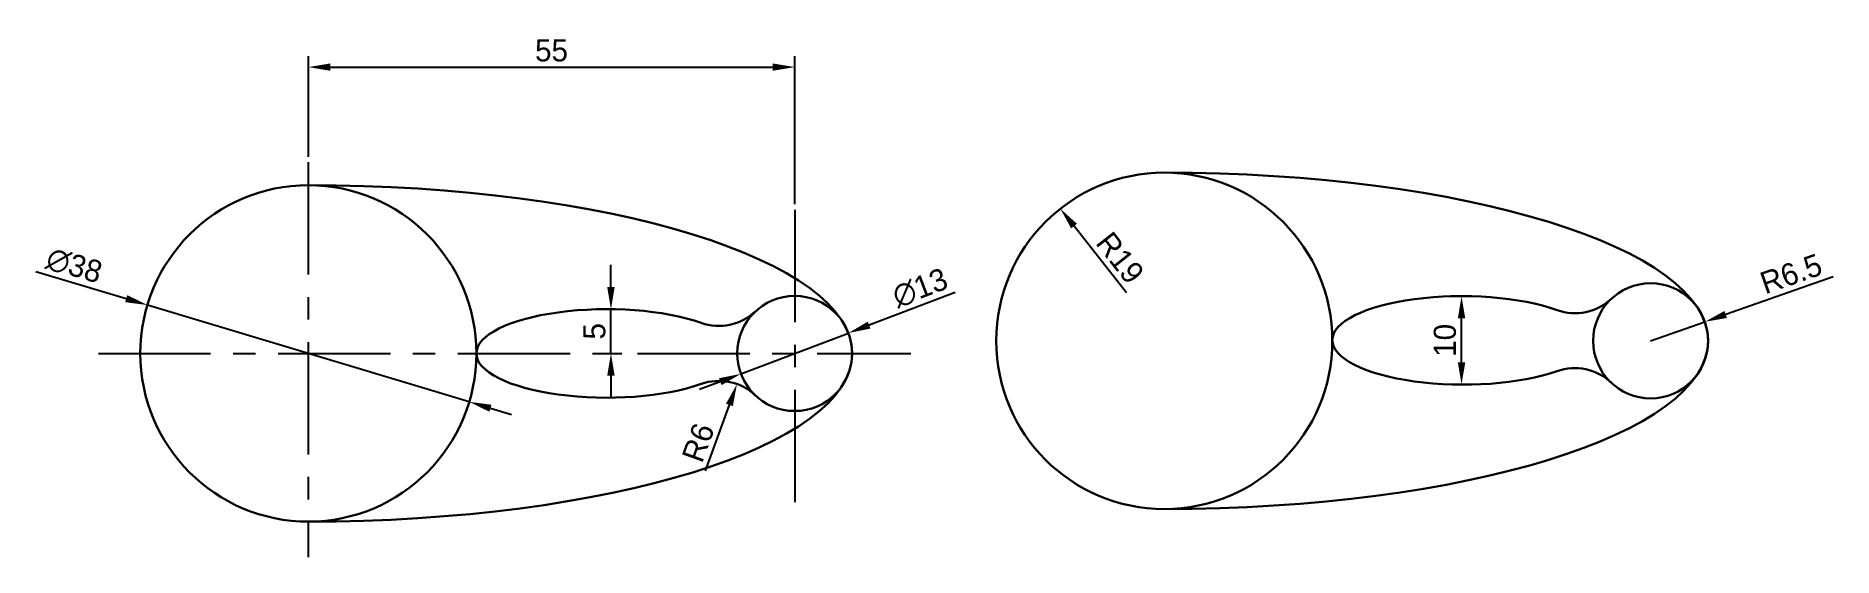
# Model space of a CAD drawing. Header units: millimetres. Extents: x 314 to 517, y 128 to 187.
import ezdxf

# ---------------------------------------------------------------- set-up
doc = ezdxf.new("R2010")
doc.units = ezdxf.units.MM
doc.linetypes.add('CENTER', pattern=[50.8, 31.75, -6.35, 6.35, -6.35])
doc.dimstyles.new('ISO-25', dxfattribs={"dimtxt": 2.5, "dimasz": 2.5, "dimexe": 1.25, "dimexo": 0.625, "dimtad": 1, "dimdsep": 46, "dimtxsty": 'Standard', "dimcen": 2.5, "dimadec": 0, "dimazin": 0, "dimtfac": 1, "dimtmove": 0, "dimatfit": 3, "dimfxl": 1, "dimarcsym": 0})

# ---------------------------------------------------------------- blocks, each defined once
blk = doc.blocks.new('*D1')
at = {"color": 0, "lineweight": -2, "transparency": 16777216}
for p, q in [((313.83, 159.9), (324.05, 156.83)), ((362.83, 145.17), (326.44, 156.11)), ((365.23, 144.45), (367.62, 143.73))]:
    blk.add_line(p, q, dxfattribs=at)
at = {"color": 0, "transparency": 16777216}
for points in [[(324.17, 157.23), (323.93, 156.43), (326.44, 156.11)], [(365.35, 144.85), (365.11, 144.06), (362.83, 145.17)]]:
    blk.add_solid(points, dxfattribs=at)
at = {"layer": 'Defpoints', "color": 0, "transparency": 16777216}
for p in [(326.44, 156.11), (362.83, 145.17)]:
    blk.add_point(p, dxfattribs=at)
at = {"color": 0, "transparency": 16777216, "insert": (318.16, 160.56), "char_height": 2.5, "attachment_point": 5, "rotation": 343.2697}
blk.add_mtext('∅38', dxfattribs=at)
blk = doc.blocks.new('*D2')
at = {"color": 0, "lineweight": -2, "transparency": 16777216}
for p, q in [((344.64, 172.87), (344.64, 184.24)), ((347.14, 182.99), (397.14, 182.99)), ((399.64, 167.49), (399.64, 184.24))]:
    blk.add_line(p, q, dxfattribs=at)
at = {"color": 0, "transparency": 16777216}
for points in [[(347.14, 183.4), (347.14, 182.57), (344.64, 182.99)], [(397.14, 183.4), (397.14, 182.57), (399.64, 182.99)]]:
    blk.add_solid(points, dxfattribs=at)
at = {"layer": 'Defpoints', "color": 0, "transparency": 16777216}
for p in [(399.64, 182.99), (344.64, 172.25), (399.64, 166.87)]:
    blk.add_point(p, dxfattribs=at)
at = {"color": 0, "transparency": 16777216, "insert": (372.14, 184.86), "char_height": 2.5, "attachment_point": 5}
blk.add_mtext('55', dxfattribs=at)
blk = doc.blocks.new('*D3')
at = {"color": 0, "lineweight": -2, "transparency": 16777216}
for p, q in [((417.79, 157.54), (408.05, 153.84)), ((393.56, 148.34), (405.71, 152.95)), ((391.22, 147.45), (388.89, 146.56))]:
    blk.add_line(p, q, dxfattribs=at)
at = {"color": 0, "transparency": 16777216}
for points in [[(407.9, 154.23), (408.2, 153.45), (405.71, 152.95)], [(391.08, 147.84), (391.37, 147.06), (393.56, 148.34)]]:
    blk.add_solid(points, dxfattribs=at)
at = {"layer": 'Defpoints', "color": 0, "transparency": 16777216}
for p in [(405.71, 152.95), (393.56, 148.34)]:
    blk.add_point(p, dxfattribs=at)
at = {"color": 0, "transparency": 16777216, "insert": (413.82, 158.04), "char_height": 2.5, "attachment_point": 5, "rotation": 20.8046}
blk.add_mtext('∅13', dxfattribs=at)
blk = doc.blocks.new('*D4')
at = {"color": 0, "lineweight": -2, "transparency": 16777216}
blk.add_line((389.57, 137.39), (392.26, 144.83), dxfattribs=at)
at = {"color": 0, "transparency": 16777216}
blk.add_solid([(391.87, 144.97), (392.65, 144.69), (393.11, 147.18)], dxfattribs=at)
at = {"layer": 'Defpoints', "color": 0, "transparency": 16777216}
for p in [(393.11, 147.18), (391.07, 141.54)]:
    blk.add_point(p, dxfattribs=at)
at = {"color": 0, "transparency": 16777216, "insert": (388.73, 140.57), "char_height": 2.5, "attachment_point": 5, "rotation": 70.1071}
blk.add_mtext('R6', dxfattribs=at)
blk = doc.blocks.new('*D5')
at = {"color": 0, "lineweight": -2, "transparency": 16777216}
for p, q in [((378.86, 158.14), (378.86, 160.64)), ((378.86, 150.64), (378.86, 155.64)), ((379.01, 155.64), (380.11, 155.64)), ((379.01, 150.64), (380.11, 150.64)), ((378.86, 148.14), (378.86, 145.64))]:
    blk.add_line(p, q, dxfattribs=at)
at = {"color": 0, "transparency": 16777216}
for points in [[(378.44, 158.14), (379.28, 158.14), (378.86, 155.64)], [(378.44, 148.14), (379.28, 148.14), (378.86, 150.64)]]:
    blk.add_solid(points, dxfattribs=at)
at = {"layer": 'Defpoints', "color": 0, "transparency": 16777216}
for p in [(378.39, 155.64), (378.86, 155.64), (378.39, 150.64)]:
    blk.add_point(p, dxfattribs=at)
at = {"color": 0, "transparency": 16777216, "insert": (376.99, 153.14), "char_height": 2.5, "attachment_point": 5, "rotation": 90}
blk.add_mtext('5', dxfattribs=at)
blk = doc.blocks.new('*D7')
at = {"color": 0, "lineweight": -2, "transparency": 16777216}
blk.add_line((437.16, 157.5), (431.23, 165.03), dxfattribs=at)
at = {"color": 0, "transparency": 16777216}
blk.add_solid([(431.56, 165.29), (430.9, 164.77), (429.68, 166.99)], dxfattribs=at)
at = {"layer": 'Defpoints', "color": 0, "transparency": 16777216}
for p in [(429.68, 166.99), (441.44, 152.07)]:
    blk.add_point(p, dxfattribs=at)
at = {"color": 0, "transparency": 16777216, "insert": (436.44, 161.44), "char_height": 2.5, "attachment_point": 5, "rotation": 308.2193}
blk.add_mtext('R19', dxfattribs=at)
blk = doc.blocks.new('*D8')
at = {"color": 0, "lineweight": -2, "transparency": 16777216}
for p, q in [((517.07, 159.3), (504.93, 155.05)), ((496.44, 152.07), (502.57, 154.22))]:
    blk.add_line(p, q, dxfattribs=at)
at = {"color": 0, "transparency": 16777216}
blk.add_solid([(504.79, 155.44), (505.07, 154.65), (502.57, 154.22)], dxfattribs=at)
at = {"layer": 'Defpoints', "color": 0, "transparency": 16777216}
for p in [(502.57, 154.22), (496.44, 152.07)]:
    blk.add_point(p, dxfattribs=at)
at = {"color": 0, "transparency": 16777216, "insert": (512.32, 159.63), "char_height": 2.5, "attachment_point": 5, "rotation": 19.3339}
blk.add_mtext('R6.5', dxfattribs=at)
blk = doc.blocks.new('*D9')
at = {"color": 0, "lineweight": -2, "transparency": 16777216}
for p, q in [((474.74, 157.12), (473.8, 157.12)), ((475.05, 149.62), (475.05, 154.62)), ((474.74, 147.12), (473.8, 147.12))]:
    blk.add_line(p, q, dxfattribs=at)
at = {"color": 0, "transparency": 16777216}
for points in [[(474.64, 154.62), (475.47, 154.62), (475.05, 157.12)], [(474.64, 149.62), (475.47, 149.62), (475.05, 147.12)]]:
    blk.add_solid(points, dxfattribs=at)
at = {"layer": 'Defpoints', "color": 0, "transparency": 16777216}
for p in [(475.05, 157.12), (475.36, 157.12), (475.36, 147.12)]:
    blk.add_point(p, dxfattribs=at)
at = {"color": 0, "transparency": 16777216, "insert": (473.18, 152.12), "char_height": 2.5, "attachment_point": 5, "rotation": 90}
blk.add_mtext('10', dxfattribs=at)

msp = doc.modelspace()

# ---------------------------------------------------------------- linework, layer by layer
at = {"color": 1, "linetype": 'CENTER', "ltscale": 0.4}
for p, q in [((344.638, 172.248), (344.638, 127.647)), ((399.638, 166.869), (399.638, 132.87)), ((320.893, 150.644), (412.786, 150.644))]:
    msp.add_line(p, q, dxfattribs=at)
at = {"lineweight": 30}
for centre, radius in [((441.437, 152.066), 19), ((344.638, 150.644), 19), ((496.437, 152.066), 6.5), ((399.638, 150.644), 6.5)]:
    msp.add_circle(centre, radius, dxfattribs=at)
for centre, start, end in [((487.894, 161.191), 250.28748, 313.11208), ((391.072, 159.748), 250.43018, 313.25476), ((487.849, 142.984), 46.60239, 109.42699), ((391.072, 141.54), 46.74524, 109.56982)]:
    msp.add_arc(centre, 6, start, end, dxfattribs=at)
for centre, major_axis, ratio, start_param, end_param in [((441.437, 152.066), (61.5, 0), 0.3089431, 4.712389, 7.8539816), ((344.638, 150.644), (61.5, 0), 0.3089431, 4.712389, 7.8539816), ((475.187, 152.119), (-14.75, 0.037), 0.3389793, 3.9032218, 8.6631488), ((378.388, 150.644), (-14.75, 0), 0.3389831, 3.9032256, 8.6631451)]:
    msp.add_ellipse(centre, major_axis=major_axis, ratio=ratio, start_param=start_param, end_param=end_param, dxfattribs=at)

# ---------------------------------------------------------------- dimensions: what is measured, and where the dimension line sits
at = {"color": 4}
dim = msp.add_linear_dim(base=(399.638, 182.987), p1=(344.638, 172.248), p2=(399.638, 166.869), dimstyle='ISO-25', dxfattribs=at)
dim.commit()
dim.dimension.update_dxf_attribs({"geometry": '*D2', "text_midpoint": (372.138, 184.862)})
for center, mpoint, picture, middle in [((441.437, 152.066), (429.682, 166.993), '*D7', (434.966, 160.283)), ((496.437, 152.066), (502.57, 154.218), '*D8', (512.938, 157.856))]:
    dim = msp.add_radius_dim(center=center, mpoint=mpoint, dimstyle='ISO-25')
    dim.commit()
    dim.dimension.update_dxf_attribs({"geometry": picture, "text_midpoint": middle, "dimtype": 164})
for p1, p2, picture, middle in [((362.833, 145.174), (326.442, 156.113), '*D1', (317.625, 158.764)), ((393.562, 148.335), (405.714, 152.952), '*D3', (414.484, 156.285))]:
    dim = msp.add_diameter_dim_2p(p1=p1, p2=p2, dimstyle='ISO-25', dxfattribs=at)
    dim.commit()
    dim.dimension.update_dxf_attribs({"geometry": picture, "text_midpoint": middle, "dimtype": 163})
dim = msp.add_linear_dim(base=(378.861, 155.644), p1=(378.388, 150.644), p2=(378.388, 155.644), angle=90, dimstyle='ISO-25', dxfattribs=at)
dim.commit()
dim.dimension.update_dxf_attribs({"geometry": '*D5', "text_midpoint": (376.986, 153.144)})
dim = msp.add_linear_dim(base=(475.055, 157.118), p1=(475.362, 147.119), p2=(475.362, 157.118), angle=90, dimstyle='ISO-25')
dim.commit()
dim.dimension.update_dxf_attribs({"geometry": '*D9', "text_midpoint": (473.18, 152.119)})
dim = msp.add_radius_dim(center=(391.072, 141.54), mpoint=(393.114, 147.182), dimstyle='ISO-25', dxfattribs=at)
dim.commit()
dim.dimension.update_dxf_attribs({"geometry": '*D4', "text_midpoint": (390.491, 139.933), "dimtype": 164})

doc.saveas('drawing.dxf')
